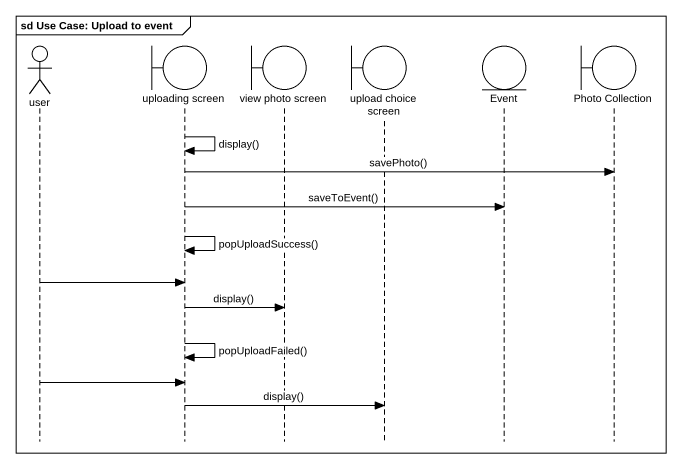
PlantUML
@startuml
mainframe sd Use Case: Upload to event
hide footbox
actor user
boundary "uploading screen" as uploading_screen
boundary "view photo screen" as view_photo_screen
boundary "upload choice screen" as upload_choice_screen
entity Event
boundary "Photo Collection" as Photo_Collection

uploading_screen -> uploading_screen : display()
uploading_screen -> Photo_Collection : savePhoto()
uploading_screen -> Event : saveToEvent()
uploading_screen -> uploading_screen : popUploadSuccess()
user -> uploading_screen
uploading_screen -> view_photo_screen : display()
uploading_screen -> uploading_screen : popUploadFailed()
user -> uploading_screen
uploading_screen -> upload_choice_screen : display()
@enduml
